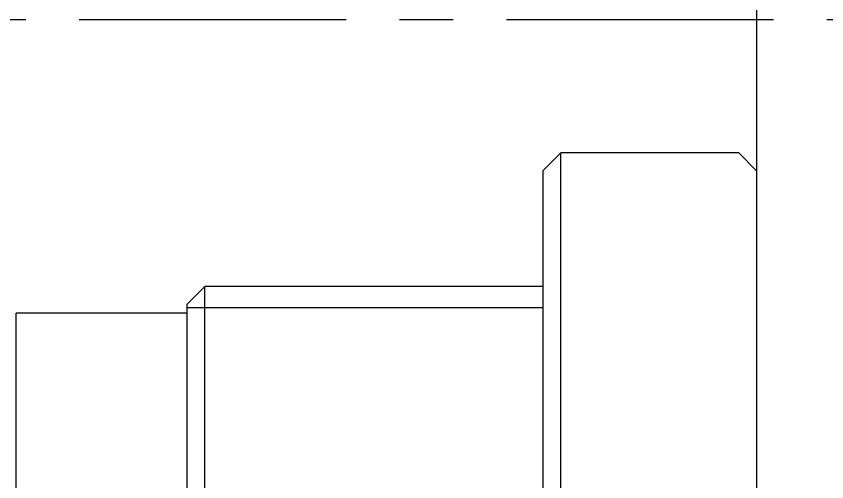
# Model space of a CAD drawing. Extents: x -805 to 772, y -206 to 306.
# Drawn here: x -649.75 to -626.98, y -110.14 to -97.07 of the extents above; entities that cross this region are included whole.
import ezdxf

# ---------------------------------------------------------------- set-up
doc = ezdxf.new("R2010")
doc.units = 0
doc.linetypes.add('CENTER', pattern=[12, 7.5, -1.5, 1.5, -1.5])
doc.linetypes.add('CONTINOUS', pattern=[0])
doc.layers.get('0').update_dxf_attribs({"linetype": 'CONTINUOUS'})
doc.layers.add('CENTER', color=1, linetype='CENTER')

msp = doc.modelspace()

# ---------------------------------------------------------------- linework, layer by layer
at = {"color": 7, "linetype": 'CONTINOUS'}
for p, q in [((-628.95, -59.158), (-628.95, -135.158)), ((-634.95, -101.408), (-634.45, -100.908)), ((-634.45, -128.408), (-634.45, -100.908)), ((-629.45, -100.908), (-634.45, -100.908)), ((-629.45, -100.908), (-628.95, -101.408)), ((-634.95, -101.408), (-634.95, -127.908)), ((-644.45, -104.658), (-644.95, -105.158)), ((-644.45, -124.658), (-644.45, -104.658)), ((-634.95, -104.658), (-644.45, -104.658)), ((-644.95, -124.158), (-644.95, -105.158)), ((-649.75, -123.908), (-649.75, -105.408)), ((-644.95, -105.408), (-649.75, -105.408)), ((-634.95, -105.258), (-644.95, -105.258))]:
    msp.add_line(p, q, dxfattribs=at)
at = {"layer": 'CENTER', "color": 1, "linetype": 'CENTER'}
msp.add_line((-671.978, -97.158), (767.978, -97.158), dxfattribs=at)

doc.saveas('drawing.dxf')
